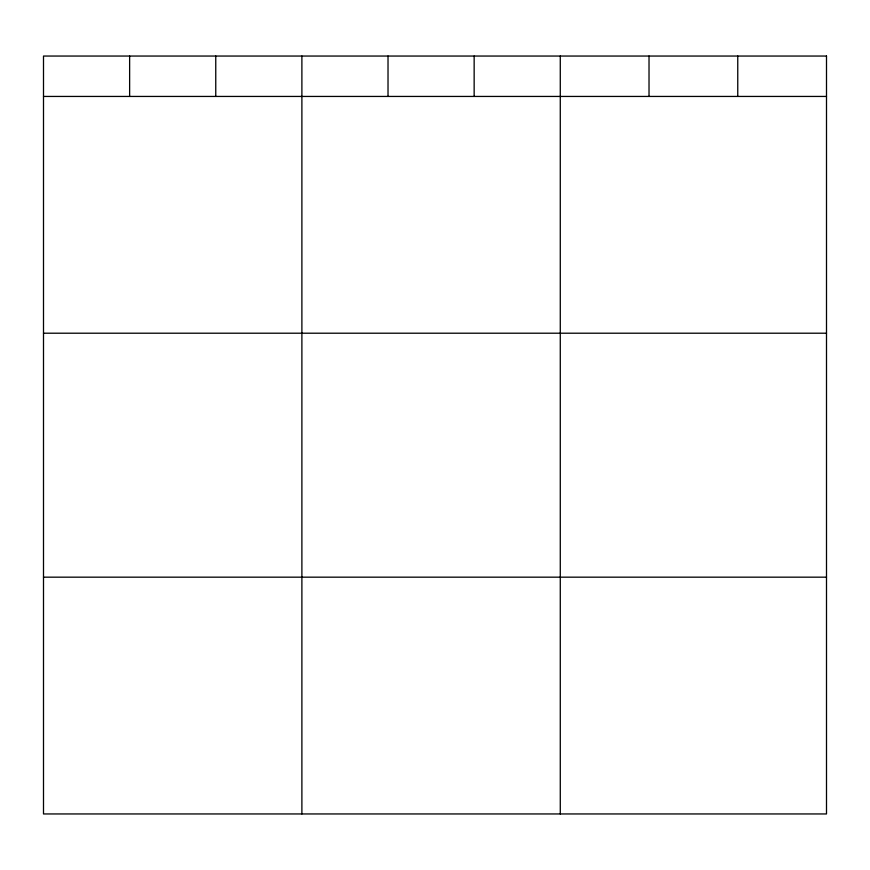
<?xml version="1.0" encoding="UTF-8"?>
<svg xmlns="http://www.w3.org/2000/svg" width="870" height="870" viewBox="0 0 870 870"><rect width="100%" height="100%" fill="white"/><g stroke="black" fill="none" stroke-linecap="round" stroke-linejoin="round"><path stroke-width="1.3" d="M43.5 96.439L826.5 96.439M43.5 333.21L826.5 333.21M43.5 577.169L826.5 577.169M737.76 56.05L737.76 96.439M649.02 56.05L649.02 96.439M560.28 56.05L560.28 813.95M474.15 56.05L474.15 96.439M388.02 56.05L388.02 96.439M301.89 56.05L301.89 813.95M215.76 56.05L215.76 96.439M129.63 56.05L129.63 96.439M826.5 56.05L43.5 56.05L43.5 813.95L826.5 813.95L826.5 56.05"/></g></svg>
